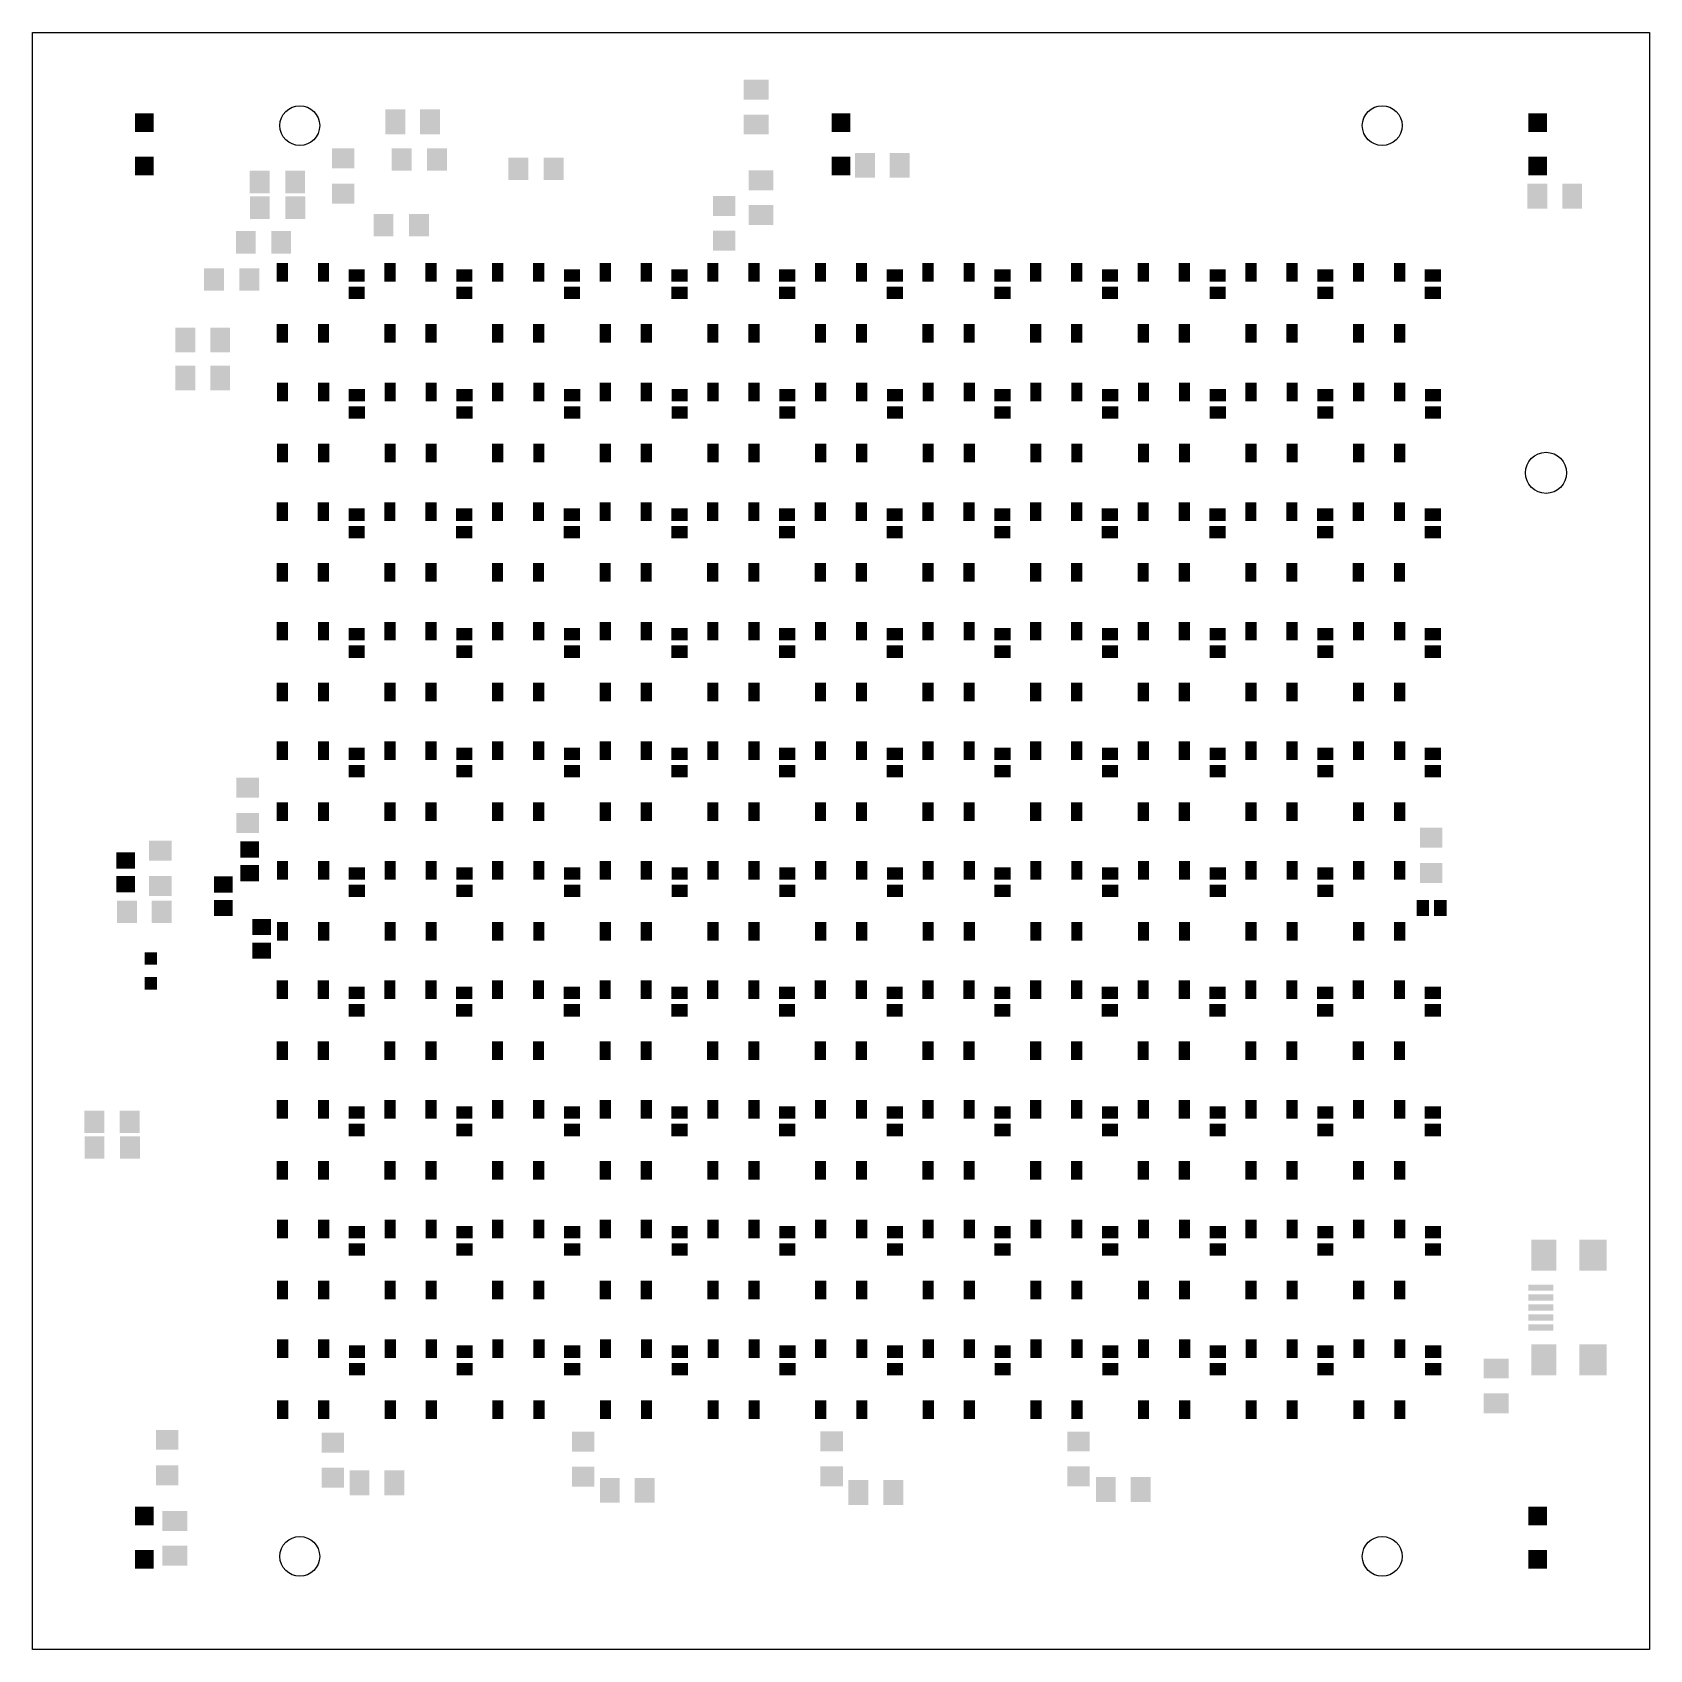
# Model space of a CAD drawing. Extents: x 2 to 132, y 2 to 132.
import ezdxf

# ---------------------------------------------------------------- set-up
doc = ezdxf.new("R2010")
doc.units = 0
doc.layers.add('20', color=178, linetype='CONTINUOUS')
doc.layers.add('31', color=251, linetype='CONTINUOUS')

# ---------------------------------------------------------------- blocks, each defined once
blk = doc.blocks.new('RECT')
blk.add_solid([(-0.5, -0.5), (0.5, -0.5), (-0.5, 0.5), (0.5, 0.5)])

msp = doc.modelspace()

# ---------------------------------------------------------------- linework, layer by layer
at = {"layer": '20'}
for p, q in [((2.5, 2.5), (2.5, 132.5)), ((2.5, 132.5), (132.5, 132.5)), ((132.5, 132.5), (132.5, 2.5)), ((132.5, 2.5), (2.5, 2.5))]:
    msp.add_line(p, q, dxfattribs=at)
for centre, radius in [((24, 125), 1.6), ((111, 125), 1.6), ((124.17, 97.094), 1.651), ((24, 10), 1.6), ((111, 10), 1.6)]:
    msp.add_circle(centre, radius, dxfattribs=at)

# ---------------------------------------------------------------- block references
at = {"layer": '31'}
for p, xscale, yscale, rotation in [((60.68, 127.89), 1.6, 2, 270), ((31.67, 125.31), 1.6, 2, 180), ((34.47, 125.31), 1.6, 2, 180), ((11.5, 125.25), 1.5, 1.5, 180), ((60.68, 125.09), 1.6, 2, 270), ((11.5, 121.75), 1.5, 1.5, 180), ((27.48, 122.372), 1.6, 1.803, 90), ((32.178, 122.28), 1.6, 1.803, 180), ((35.022, 122.28), 1.6, 1.803, 180), ((69.42, 121.81), 1.6, 2, 180), ((72.22, 121.81), 1.6, 2, 180), ((61.07, 120.61), 1.6, 2, 270), ((27.48, 119.528), 1.6, 1.803, 90), ((123.47, 119.33), 1.6, 2, 180), ((126.27, 119.33), 1.6, 2, 180), ((58.1, 118.55), 1.6, 1.8, 270), ((61.07, 117.81), 1.6, 2, 270), ((58.1, 115.75), 1.6, 1.8, 270), ((22.6, 113.205), 1.5, 0.9, 90), ((25.9, 113.205), 1.5, 0.9, 90), ((31.25, 113.205), 1.5, 0.9, 90), ((34.55, 113.205), 1.5, 0.9, 90), ((39.9, 113.205), 1.5, 0.9, 90), ((43.2, 113.205), 1.5, 0.9, 90), ((48.55, 113.205), 1.5, 0.9, 90), ((51.85, 113.205), 1.5, 0.9, 90), ((57.2, 113.205), 1.5, 0.9, 90), ((60.5, 113.205), 1.5, 0.9, 90), ((65.85, 113.205), 1.5, 0.9, 90), ((69.15, 113.205), 1.5, 0.9, 90), ((74.5, 113.205), 1.5, 0.9, 90), ((77.8, 113.205), 1.5, 0.9, 90), ((83.15, 113.205), 1.5, 0.9, 90), ((86.45, 113.205), 1.5, 0.9, 90), ((91.8, 113.205), 1.5, 0.9, 90), ((95.1, 113.205), 1.5, 0.9, 90), ((100.45, 113.205), 1.5, 0.9, 90), ((103.75, 113.205), 1.5, 0.9, 90), ((109.1, 113.205), 1.5, 0.9, 90), ((112.4, 113.205), 1.5, 0.9, 90), ((14.8, 107.77), 1.6, 2, 180), ((17.6, 107.77), 1.6, 2, 180), ((22.6, 108.305), 1.5, 0.9, 90), ((25.9, 108.305), 1.5, 0.9, 90), ((31.25, 108.305), 1.5, 0.9, 90), ((34.55, 108.305), 1.5, 0.9, 90), ((39.9, 108.305), 1.5, 0.9, 90), ((43.2, 108.305), 1.5, 0.9, 90), ((48.55, 108.305), 1.5, 0.9, 90), ((51.85, 108.305), 1.5, 0.9, 90), ((57.2, 108.305), 1.5, 0.9, 90), ((60.5, 108.305), 1.5, 0.9, 90), ((65.85, 108.305), 1.5, 0.9, 90), ((69.15, 108.305), 1.5, 0.9, 90), ((74.5, 108.305), 1.5, 0.9, 90), ((77.8, 108.305), 1.5, 0.9, 90), ((83.15, 108.305), 1.5, 0.9, 90), ((86.45, 108.305), 1.5, 0.9, 90), ((91.8, 108.305), 1.5, 0.9, 90), ((95.1, 108.305), 1.5, 0.9, 90), ((100.45, 108.305), 1.5, 0.9, 90), ((103.75, 108.305), 1.5, 0.9, 90), ((109.1, 108.305), 1.5, 0.9, 90), ((112.4, 108.305), 1.5, 0.9, 90), ((14.8, 104.72), 1.6, 2, 180), ((17.6, 104.72), 1.6, 2, 180), ((22.61, 103.5889), 1.5, 0.9, 90), ((25.91, 103.5889), 1.5, 0.9, 90), ((31.26, 103.5889), 1.5, 0.9, 90), ((34.56, 103.5889), 1.5, 0.9, 90), ((39.91, 103.5889), 1.5, 0.9, 90), ((43.21, 103.5889), 1.5, 0.9, 90), ((48.56, 103.5889), 1.5, 0.9, 90), ((51.86, 103.5889), 1.5, 0.9, 90), ((57.21, 103.5889), 1.5, 0.9, 90), ((60.51, 103.5889), 1.5, 0.9, 90), ((65.86, 103.5889), 1.5, 0.9, 90), ((69.16, 103.5889), 1.5, 0.9, 90), ((74.51, 103.5889), 1.5, 0.9, 90), ((77.81, 103.5889), 1.5, 0.9, 90), ((83.16, 103.5889), 1.5, 0.9, 90), ((86.46, 103.5889), 1.5, 0.9, 90), ((91.81, 103.5889), 1.5, 0.9, 90), ((95.11, 103.5889), 1.5, 0.9, 90), ((100.46, 103.5889), 1.5, 0.9, 90), ((103.76, 103.5889), 1.5, 0.9, 90), ((109.11, 103.5889), 1.5, 0.9, 90), ((112.41, 103.5889), 1.5, 0.9, 90), ((22.61, 98.6889), 1.5, 0.9, 90), ((25.91, 98.6889), 1.5, 0.9, 90), ((31.26, 98.6889), 1.5, 0.9, 90), ((34.56, 98.6889), 1.5, 0.9, 90), ((39.91, 98.6889), 1.5, 0.9, 90), ((43.21, 98.6889), 1.5, 0.9, 90), ((48.56, 98.6889), 1.5, 0.9, 90), ((51.86, 98.6889), 1.5, 0.9, 90), ((57.21, 98.6889), 1.5, 0.9, 90), ((60.51, 98.6889), 1.5, 0.9, 90), ((65.86, 98.6889), 1.5, 0.9, 90), ((69.16, 98.6889), 1.5, 0.9, 90), ((74.51, 98.6889), 1.5, 0.9, 90), ((77.81, 98.6889), 1.5, 0.9, 90), ((83.16, 98.6889), 1.5, 0.9, 90), ((86.46, 98.6889), 1.5, 0.9, 90), ((91.81, 98.6889), 1.5, 0.9, 90), ((95.11, 98.6889), 1.5, 0.9, 90), ((100.46, 98.6889), 1.5, 0.9, 90), ((103.76, 98.6889), 1.5, 0.9, 90), ((109.11, 98.6889), 1.5, 0.9, 90), ((112.41, 98.6889), 1.5, 0.9, 90), ((22.59, 93.9828), 1.5, 0.9, 90), ((25.89, 93.9828), 1.5, 0.9, 90), ((31.24, 93.9828), 1.5, 0.9, 90), ((34.54, 93.9828), 1.5, 0.9, 90), ((39.89, 93.9828), 1.5, 0.9, 90), ((43.19, 93.9828), 1.5, 0.9, 90), ((48.54, 93.9828), 1.5, 0.9, 90), ((51.84, 93.9828), 1.5, 0.9, 90), ((57.19, 93.9828), 1.5, 0.9, 90), ((60.49, 93.9828), 1.5, 0.9, 90), ((65.84, 93.9828), 1.5, 0.9, 90), ((69.14, 93.9828), 1.5, 0.9, 90), ((74.49, 93.9828), 1.5, 0.9, 90), ((77.79, 93.9828), 1.5, 0.9, 90), ((83.14, 93.9828), 1.5, 0.9, 90), ((86.44, 93.9828), 1.5, 0.9, 90), ((91.79, 93.9828), 1.5, 0.9, 90), ((95.09, 93.9828), 1.5, 0.9, 90), ((100.44, 93.9828), 1.5, 0.9, 90), ((103.74, 93.9828), 1.5, 0.9, 90), ((109.09, 93.9828), 1.5, 0.9, 90), ((112.39, 93.9828), 1.5, 0.9, 90), ((22.59, 89.0828), 1.5, 0.9, 90), ((25.89, 89.0828), 1.5, 0.9, 90), ((31.24, 89.0828), 1.5, 0.9, 90), ((34.54, 89.0828), 1.5, 0.9, 90), ((39.89, 89.0828), 1.5, 0.9, 90), ((43.19, 89.0828), 1.5, 0.9, 90), ((48.54, 89.0828), 1.5, 0.9, 90), ((51.84, 89.0828), 1.5, 0.9, 90), ((57.19, 89.0828), 1.5, 0.9, 90), ((60.49, 89.0828), 1.5, 0.9, 90), ((65.84, 89.0828), 1.5, 0.9, 90), ((69.14, 89.0828), 1.5, 0.9, 90), ((74.49, 89.0828), 1.5, 0.9, 90), ((77.79, 89.0828), 1.5, 0.9, 90), ((83.14, 89.0828), 1.5, 0.9, 90), ((86.44, 89.0828), 1.5, 0.9, 90), ((91.79, 89.0828), 1.5, 0.9, 90), ((95.09, 89.0828), 1.5, 0.9, 90), ((100.44, 89.0828), 1.5, 0.9, 90), ((103.74, 89.0828), 1.5, 0.9, 90), ((109.09, 89.0828), 1.5, 0.9, 90), ((112.39, 89.0828), 1.5, 0.9, 90), ((22.6, 84.3667), 1.5, 0.9, 90), ((25.9, 84.3667), 1.5, 0.9, 90), ((31.25, 84.3667), 1.5, 0.9, 90), ((34.55, 84.3667), 1.5, 0.9, 90), ((39.9, 84.3667), 1.5, 0.9, 90), ((43.2, 84.3667), 1.5, 0.9, 90), ((48.55, 84.3667), 1.5, 0.9, 90), ((51.85, 84.3667), 1.5, 0.9, 90), ((57.2, 84.3667), 1.5, 0.9, 90), ((60.5, 84.3667), 1.5, 0.9, 90), ((65.85, 84.3667), 1.5, 0.9, 90), ((69.15, 84.3667), 1.5, 0.9, 90), ((74.5, 84.3667), 1.5, 0.9, 90), ((77.8, 84.3667), 1.5, 0.9, 90), ((83.15, 84.3667), 1.5, 0.9, 90), ((86.45, 84.3667), 1.5, 0.9, 90), ((91.8, 84.3667), 1.5, 0.9, 90), ((95.1, 84.3667), 1.5, 0.9, 90), ((100.45, 84.3667), 1.5, 0.9, 90), ((103.75, 84.3667), 1.5, 0.9, 90), ((109.1, 84.3667), 1.5, 0.9, 90), ((112.4, 84.3667), 1.5, 0.9, 90), ((22.6, 79.4667), 1.5, 0.9, 90), ((25.9, 79.4667), 1.5, 0.9, 90), ((31.25, 79.4667), 1.5, 0.9, 90), ((34.55, 79.4667), 1.5, 0.9, 90), ((39.9, 79.4667), 1.5, 0.9, 90), ((43.2, 79.4667), 1.5, 0.9, 90), ((48.55, 79.4667), 1.5, 0.9, 90), ((51.85, 79.4667), 1.5, 0.9, 90), ((57.2, 79.4667), 1.5, 0.9, 90), ((60.5, 79.4667), 1.5, 0.9, 90), ((65.85, 79.4667), 1.5, 0.9, 90), ((69.15, 79.4667), 1.5, 0.9, 90), ((74.5, 79.4667), 1.5, 0.9, 90), ((77.8, 79.4667), 1.5, 0.9, 90), ((83.15, 79.4667), 1.5, 0.9, 90), ((86.45, 79.4667), 1.5, 0.9, 90), ((91.8, 79.4667), 1.5, 0.9, 90), ((95.1, 79.4667), 1.5, 0.9, 90), ((100.45, 79.4667), 1.5, 0.9, 90), ((103.75, 79.4667), 1.5, 0.9, 90), ((109.1, 79.4667), 1.5, 0.9, 90), ((112.4, 79.4667), 1.5, 0.9, 90), ((22.6, 74.7606), 1.5, 0.9, 90), ((25.9, 74.7606), 1.5, 0.9, 90), ((31.25, 74.7606), 1.5, 0.9, 90), ((34.55, 74.7606), 1.5, 0.9, 90), ((39.9, 74.7606), 1.5, 0.9, 90), ((43.2, 74.7606), 1.5, 0.9, 90), ((48.55, 74.7606), 1.5, 0.9, 90), ((51.85, 74.7606), 1.5, 0.9, 90), ((57.2, 74.7606), 1.5, 0.9, 90), ((60.5, 74.7606), 1.5, 0.9, 90), ((65.85, 74.7606), 1.5, 0.9, 90), ((69.15, 74.7606), 1.5, 0.9, 90), ((74.5, 74.7606), 1.5, 0.9, 90), ((77.8, 74.7606), 1.5, 0.9, 90), ((83.15, 74.7606), 1.5, 0.9, 90), ((86.45, 74.7606), 1.5, 0.9, 90), ((91.8, 74.7606), 1.5, 0.9, 90), ((95.1, 74.7606), 1.5, 0.9, 90), ((100.45, 74.7606), 1.5, 0.9, 90), ((103.75, 74.7606), 1.5, 0.9, 90), ((109.1, 74.7606), 1.5, 0.9, 90), ((112.4, 74.7606), 1.5, 0.9, 90), ((19.805, 71.792), 1.6, 1.803, 270), ((22.6, 69.8606), 1.5, 0.9, 90), ((25.9, 69.8606), 1.5, 0.9, 90), ((31.25, 69.8606), 1.5, 0.9, 90), ((34.55, 69.8606), 1.5, 0.9, 90), ((39.9, 69.8606), 1.5, 0.9, 90), ((43.2, 69.8606), 1.5, 0.9, 90), ((48.55, 69.8606), 1.5, 0.9, 90), ((51.85, 69.8606), 1.5, 0.9, 90), ((57.2, 69.8606), 1.5, 0.9, 90), ((60.5, 69.8606), 1.5, 0.9, 90), ((65.85, 69.8606), 1.5, 0.9, 90), ((69.15, 69.8606), 1.5, 0.9, 90), ((74.5, 69.8606), 1.5, 0.9, 90), ((77.8, 69.8606), 1.5, 0.9, 90), ((83.15, 69.8606), 1.5, 0.9, 90), ((86.45, 69.8606), 1.5, 0.9, 90), ((91.8, 69.8606), 1.5, 0.9, 90), ((95.1, 69.8606), 1.5, 0.9, 90), ((100.45, 69.8606), 1.5, 0.9, 90), ((103.75, 69.8606), 1.5, 0.9, 90), ((109.1, 69.8606), 1.5, 0.9, 90), ((112.4, 69.8606), 1.5, 0.9, 90), ((19.805, 68.948), 1.6, 1.803, 270), ((114.93, 67.772), 1.6, 1.803, 270), ((10, 65.93), 1.3, 1.5, 270), ((12.79, 66.732), 1.6, 1.803, 270), ((19.97, 66.81), 1.3, 1.5, 90), ((19.97, 64.91), 1.3, 1.5, 90), ((22.61, 65.1445), 1.5, 0.9, 90), ((25.91, 65.1445), 1.5, 0.9, 90), ((31.26, 65.1445), 1.5, 0.9, 90), ((34.56, 65.1445), 1.5, 0.9, 90), ((39.91, 65.1445), 1.5, 0.9, 90), ((43.21, 65.1445), 1.5, 0.9, 90), ((48.56, 65.1445), 1.5, 0.9, 90), ((51.86, 65.1445), 1.5, 0.9, 90), ((57.21, 65.1445), 1.5, 0.9, 90), ((60.51, 65.1445), 1.5, 0.9, 90), ((65.86, 65.1445), 1.5, 0.9, 90), ((69.16, 65.1445), 1.5, 0.9, 90), ((74.51, 65.1445), 1.5, 0.9, 90), ((77.81, 65.1445), 1.5, 0.9, 90), ((83.16, 65.1445), 1.5, 0.9, 90), ((86.46, 65.1445), 1.5, 0.9, 90), ((91.81, 65.1445), 1.5, 0.9, 90), ((95.11, 65.1445), 1.5, 0.9, 90), ((100.46, 65.1445), 1.5, 0.9, 90), ((103.76, 65.1445), 1.5, 0.9, 90), ((109.11, 65.1445), 1.5, 0.9, 90), ((112.41, 65.1445), 1.5, 0.9, 90), ((114.93, 64.928), 1.6, 1.803, 270), ((10, 64.03), 1.3, 1.5, 270), ((12.79, 63.888), 1.6, 1.803, 270), ((17.86, 64.01), 1.3, 1.5, 270), ((10.1, 61.8), 1.6, 1.8, 180), ((12.9, 61.8), 1.6, 1.8, 180), ((17.86, 62.11), 1.3, 1.5, 270), ((20.94, 60.59), 1.3, 1.5, 270), ((22.61, 60.2445), 1.5, 0.9, 90), ((25.91, 60.2445), 1.5, 0.9, 90), ((31.26, 60.2445), 1.5, 0.9, 90), ((34.56, 60.2445), 1.5, 0.9, 90), ((39.91, 60.2445), 1.5, 0.9, 90), ((43.21, 60.2445), 1.5, 0.9, 90), ((48.56, 60.2445), 1.5, 0.9, 90), ((51.86, 60.2445), 1.5, 0.9, 90), ((57.21, 60.2445), 1.5, 0.9, 90), ((60.51, 60.2445), 1.5, 0.9, 90), ((65.86, 60.2445), 1.5, 0.9, 90), ((69.16, 60.2445), 1.5, 0.9, 90), ((74.51, 60.2445), 1.5, 0.9, 90), ((77.81, 60.2445), 1.5, 0.9, 90), ((83.16, 60.2445), 1.5, 0.9, 90), ((86.46, 60.2445), 1.5, 0.9, 90), ((91.81, 60.2445), 1.5, 0.9, 90), ((95.11, 60.2445), 1.5, 0.9, 90), ((100.46, 60.2445), 1.5, 0.9, 90), ((103.76, 60.2445), 1.5, 0.9, 90), ((109.11, 60.2445), 1.5, 0.9, 90), ((112.41, 60.2445), 1.5, 0.9, 90), ((20.94, 58.69), 1.3, 1.5, 270), ((22.59, 55.5383), 1.5, 0.9, 90), ((25.89, 55.5383), 1.5, 0.9, 90), ((31.24, 55.5383), 1.5, 0.9, 90), ((34.54, 55.5383), 1.5, 0.9, 90), ((39.89, 55.5383), 1.5, 0.9, 90), ((43.19, 55.5383), 1.5, 0.9, 90), ((48.54, 55.5383), 1.5, 0.9, 90), ((51.84, 55.5383), 1.5, 0.9, 90), ((57.19, 55.5383), 1.5, 0.9, 90), ((60.49, 55.5383), 1.5, 0.9, 90), ((65.84, 55.5383), 1.5, 0.9, 90), ((69.14, 55.5383), 1.5, 0.9, 90), ((74.49, 55.5383), 1.5, 0.9, 90), ((77.79, 55.5383), 1.5, 0.9, 90), ((83.14, 55.5383), 1.5, 0.9, 90), ((86.44, 55.5383), 1.5, 0.9, 90), ((91.79, 55.5383), 1.5, 0.9, 90), ((95.09, 55.5383), 1.5, 0.9, 90), ((100.44, 55.5383), 1.5, 0.9, 90), ((103.74, 55.5383), 1.5, 0.9, 90), ((109.09, 55.5383), 1.5, 0.9, 90), ((112.39, 55.5383), 1.5, 0.9, 90), ((22.59, 50.6383), 1.5, 0.9, 90), ((25.89, 50.6383), 1.5, 0.9, 90), ((31.24, 50.6383), 1.5, 0.9, 90), ((34.54, 50.6383), 1.5, 0.9, 90), ((39.89, 50.6383), 1.5, 0.9, 90), ((43.19, 50.6383), 1.5, 0.9, 90), ((48.54, 50.6383), 1.5, 0.9, 90), ((51.84, 50.6383), 1.5, 0.9, 90), ((57.19, 50.6383), 1.5, 0.9, 90), ((60.49, 50.6383), 1.5, 0.9, 90), ((65.84, 50.6383), 1.5, 0.9, 90), ((69.14, 50.6383), 1.5, 0.9, 90), ((74.49, 50.6383), 1.5, 0.9, 90), ((77.79, 50.6383), 1.5, 0.9, 90), ((83.14, 50.6383), 1.5, 0.9, 90), ((86.44, 50.6383), 1.5, 0.9, 90), ((91.79, 50.6383), 1.5, 0.9, 90), ((95.09, 50.6383), 1.5, 0.9, 90), ((100.44, 50.6383), 1.5, 0.9, 90), ((103.74, 50.6383), 1.5, 0.9, 90), ((109.09, 50.6383), 1.5, 0.9, 90), ((112.39, 50.6383), 1.5, 0.9, 90), ((7.488, 44.92), 1.6, 1.803, 180), ((10.332, 44.92), 1.6, 1.803, 180), ((22.6, 45.9222), 1.5, 0.9, 90), ((25.9, 45.9222), 1.5, 0.9, 90), ((31.25, 45.9222), 1.5, 0.9, 90), ((34.55, 45.9222), 1.5, 0.9, 90), ((39.9, 45.9222), 1.5, 0.9, 90), ((43.2, 45.9222), 1.5, 0.9, 90), ((48.55, 45.9222), 1.5, 0.9, 90), ((51.85, 45.9222), 1.5, 0.9, 90), ((57.2, 45.9222), 1.5, 0.9, 90), ((60.5, 45.9222), 1.5, 0.9, 90), ((65.85, 45.9222), 1.5, 0.9, 90), ((69.15, 45.9222), 1.5, 0.9, 90), ((74.5, 45.9222), 1.5, 0.9, 90), ((77.8, 45.9222), 1.5, 0.9, 90), ((83.15, 45.9222), 1.5, 0.9, 90), ((86.45, 45.9222), 1.5, 0.9, 90), ((91.8, 45.9222), 1.5, 0.9, 90), ((95.1, 45.9222), 1.5, 0.9, 90), ((100.45, 45.9222), 1.5, 0.9, 90), ((103.75, 45.9222), 1.5, 0.9, 90), ((109.1, 45.9222), 1.5, 0.9, 90), ((112.4, 45.9222), 1.5, 0.9, 90), ((7.498, 42.86), 1.6, 1.803, 180), ((10.342, 42.86), 1.6, 1.803, 180), ((22.6, 41.0222), 1.5, 0.9, 90), ((25.9, 41.0222), 1.5, 0.9, 90), ((31.25, 41.0222), 1.5, 0.9, 90), ((34.55, 41.0222), 1.5, 0.9, 90), ((39.9, 41.0222), 1.5, 0.9, 90), ((43.2, 41.0222), 1.5, 0.9, 90), ((48.55, 41.0222), 1.5, 0.9, 90), ((51.85, 41.0222), 1.5, 0.9, 90), ((57.2, 41.0222), 1.5, 0.9, 90), ((60.5, 41.0222), 1.5, 0.9, 90), ((65.85, 41.0222), 1.5, 0.9, 90), ((69.15, 41.0222), 1.5, 0.9, 90), ((74.5, 41.0222), 1.5, 0.9, 90), ((77.8, 41.0222), 1.5, 0.9, 90), ((83.15, 41.0222), 1.5, 0.9, 90), ((86.45, 41.0222), 1.5, 0.9, 90), ((91.8, 41.0222), 1.5, 0.9, 90), ((95.1, 41.0222), 1.5, 0.9, 90), ((100.45, 41.0222), 1.5, 0.9, 90), ((103.75, 41.0222), 1.5, 0.9, 90), ((109.1, 41.0222), 1.5, 0.9, 90), ((112.4, 41.0222), 1.5, 0.9, 90), ((22.61, 36.315), 1.5, 0.9, 90), ((25.91, 36.315), 1.5, 0.9, 90), ((31.26, 36.315), 1.5, 0.9, 90), ((34.56, 36.315), 1.5, 0.9, 90), ((39.91, 36.315), 1.5, 0.9, 90), ((43.21, 36.315), 1.5, 0.9, 90), ((48.56, 36.315), 1.5, 0.9, 90), ((51.86, 36.315), 1.5, 0.9, 90), ((57.21, 36.315), 1.5, 0.9, 90), ((60.51, 36.315), 1.5, 0.9, 90), ((65.86, 36.315), 1.5, 0.9, 90), ((69.16, 36.315), 1.5, 0.9, 90), ((74.51, 36.315), 1.5, 0.9, 90), ((77.81, 36.315), 1.5, 0.9, 90), ((83.16, 36.315), 1.5, 0.9, 90), ((86.46, 36.315), 1.5, 0.9, 90), ((91.81, 36.315), 1.5, 0.9, 90), ((95.11, 36.315), 1.5, 0.9, 90), ((100.46, 36.315), 1.5, 0.9, 90), ((103.76, 36.315), 1.5, 0.9, 90), ((109.11, 36.315), 1.5, 0.9, 90), ((112.41, 36.315), 1.5, 0.9, 90), ((124, 34.2), 2, 2.5, 180), ((127.95, 34.2), 2.2, 2.5, 180), ((22.61, 31.415), 1.5, 0.9, 90), ((25.91, 31.415), 1.5, 0.9, 90), ((31.26, 31.415), 1.5, 0.9, 90), ((34.56, 31.415), 1.5, 0.9, 90), ((39.91, 31.415), 1.5, 0.9, 90), ((43.21, 31.415), 1.5, 0.9, 90), ((48.56, 31.415), 1.5, 0.9, 90), ((51.86, 31.415), 1.5, 0.9, 90), ((57.21, 31.415), 1.5, 0.9, 90), ((60.51, 31.415), 1.5, 0.9, 90), ((65.86, 31.415), 1.5, 0.9, 90), ((69.16, 31.415), 1.5, 0.9, 90), ((74.51, 31.415), 1.5, 0.9, 90), ((77.81, 31.415), 1.5, 0.9, 90), ((83.16, 31.415), 1.5, 0.9, 90), ((86.46, 31.415), 1.5, 0.9, 90), ((91.81, 31.415), 1.5, 0.9, 90), ((95.11, 31.415), 1.5, 0.9, 90), ((100.46, 31.415), 1.5, 0.9, 90), ((103.76, 31.415), 1.5, 0.9, 90), ((109.11, 31.415), 1.5, 0.9, 90), ((112.41, 31.415), 1.5, 0.9, 90), ((123.75, 31.6), 2, 0.5, 180), ((123.75, 30.8), 2, 0.5, 180), ((123.75, 30), 2, 0.5, 180), ((123.75, 29.2), 2, 0.5, 180), ((123.75, 28.4), 2, 0.5, 180), ((22.62, 26.6989), 1.5, 0.9, 90), ((25.92, 26.6989), 1.5, 0.9, 90), ((31.27, 26.6989), 1.5, 0.9, 90), ((34.57, 26.6989), 1.5, 0.9, 90), ((39.92, 26.6989), 1.5, 0.9, 90), ((43.22, 26.6989), 1.5, 0.9, 90), ((48.57, 26.6989), 1.5, 0.9, 90), ((51.87, 26.6989), 1.5, 0.9, 90), ((57.22, 26.6989), 1.5, 0.9, 90), ((60.52, 26.6989), 1.5, 0.9, 90), ((65.87, 26.6989), 1.5, 0.9, 90), ((69.17, 26.6989), 1.5, 0.9, 90), ((74.52, 26.6989), 1.5, 0.9, 90), ((77.82, 26.6989), 1.5, 0.9, 90), ((83.17, 26.6989), 1.5, 0.9, 90), ((86.47, 26.6989), 1.5, 0.9, 90), ((91.82, 26.6989), 1.5, 0.9, 90), ((95.12, 26.6989), 1.5, 0.9, 90), ((100.47, 26.6989), 1.5, 0.9, 90), ((103.77, 26.6989), 1.5, 0.9, 90), ((109.12, 26.6989), 1.5, 0.9, 90), ((112.42, 26.6989), 1.5, 0.9, 90), ((124, 25.8), 2, 2.5, 180), ((127.95, 25.8), 2.2, 2.5, 180), ((120.16, 25.1), 1.6, 2, 270), ((22.62, 21.7989), 1.5, 0.9, 90), ((25.92, 21.7989), 1.5, 0.9, 90), ((31.27, 21.7989), 1.5, 0.9, 90), ((34.57, 21.7989), 1.5, 0.9, 90), ((39.92, 21.7989), 1.5, 0.9, 90), ((43.22, 21.7989), 1.5, 0.9, 90), ((48.57, 21.7989), 1.5, 0.9, 90), ((51.87, 21.7989), 1.5, 0.9, 90), ((57.22, 21.7989), 1.5, 0.9, 90), ((60.52, 21.7989), 1.5, 0.9, 90), ((65.87, 21.7989), 1.5, 0.9, 90), ((69.17, 21.7989), 1.5, 0.9, 90), ((74.52, 21.7989), 1.5, 0.9, 90), ((77.82, 21.7989), 1.5, 0.9, 90), ((83.17, 21.7989), 1.5, 0.9, 90), ((86.47, 21.7989), 1.5, 0.9, 90), ((91.82, 21.7989), 1.5, 0.9, 90), ((95.12, 21.7989), 1.5, 0.9, 90), ((100.47, 21.7989), 1.5, 0.9, 90), ((103.77, 21.7989), 1.5, 0.9, 90), ((109.12, 21.7989), 1.5, 0.9, 90), ((112.42, 21.7989), 1.5, 0.9, 90), ((120.16, 22.3), 1.6, 2, 270), ((13.33, 19.362), 1.6, 1.803, 270), ((26.65, 19.13), 1.6, 1.8, 90), ((46.77, 19.21), 1.6, 1.8, 90), ((66.75, 19.24), 1.6, 1.8, 90), ((86.58, 19.23), 1.6, 1.8, 90), ((13.33, 16.518), 1.6, 1.803, 270), ((26.65, 16.33), 1.6, 1.8, 90), ((28.8, 15.91), 1.6, 2, 180), ((31.6, 15.91), 1.6, 2, 180), ((46.77, 16.41), 1.6, 1.8, 90), ((66.75, 16.44), 1.6, 1.8, 90), ((86.58, 16.43), 1.6, 1.8, 90), ((48.92, 15.31), 1.6, 2, 180), ((51.72, 15.31), 1.6, 2, 180), ((68.9, 15.14), 1.6, 2, 180), ((71.7, 15.14), 1.6, 2, 180), ((88.79, 15.38), 1.6, 2, 180), ((91.59, 15.38), 1.6, 2, 180), ((13.95, 12.85), 1.6, 2, 270), ((123.5, 13.25), 1.5, 1.5, 180), ((13.95, 10.05), 1.6, 2, 270), ((123.5, 9.75), 1.5, 1.5, 180)]:
    msp.add_blockref('RECT', p, dxfattribs=dict(at, xscale=xscale, yscale=yscale, rotation=rotation))
for p, xscale, yscale in [((67.5, 125.25), 1.5, 1.5), ((123.5, 125.25), 1.5, 1.5), ((41.558, 121.535), 1.6, 1.803), ((44.402, 121.535), 1.6, 1.803), ((67.5, 121.75), 1.5, 1.5), ((123.5, 121.75), 1.5, 1.5), ((20.778, 120.47), 1.6, 1.803), ((23.622, 120.47), 1.6, 1.803), ((20.788, 118.41), 1.6, 1.803), ((23.632, 118.41), 1.6, 1.803), ((30.728, 117), 1.6, 1.803), ((33.572, 117), 1.6, 1.803), ((19.658, 115.62), 1.6, 1.803), ((22.502, 115.62), 1.6, 1.803), ((17.098, 112.64), 1.6, 1.803), ((19.942, 112.64), 1.6, 1.803), ((11.5, 13.25), 1.5, 1.5), ((11.5, 9.75), 1.5, 1.5)]:
    msp.add_blockref('RECT', p, dxfattribs=dict(at, xscale=xscale, yscale=yscale))
at = {"layer": '31', "yscale": 1.3, "rotation": 90}
for p in [(28.575, 112.955), (37.225, 112.955), (45.875, 112.955), (54.525, 112.955), (63.175, 112.955), (71.825, 112.955), (80.475, 112.955), (89.125, 112.955), (97.775, 112.955), (106.425, 112.955), (115.075, 112.955), (28.575, 111.555), (37.225, 111.555), (45.875, 111.555), (54.525, 111.555), (63.175, 111.555), (71.825, 111.555), (80.475, 111.555), (89.125, 111.555), (97.775, 111.555), (106.425, 111.555), (115.075, 111.555), (28.585, 103.3389), (37.235, 103.3389), (45.885, 103.3389), (54.535, 103.3389), (63.185, 103.3389), (71.835, 103.3389), (80.485, 103.3389), (89.135, 103.3389), (97.785, 103.3389), (106.435, 103.3389), (115.085, 103.3389), (28.585, 101.9389), (37.235, 101.9389), (45.885, 101.9389), (54.535, 101.9389), (63.185, 101.9389), (71.835, 101.9389), (80.485, 101.9389), (89.135, 101.9389), (97.785, 101.9389), (106.435, 101.9389), (115.085, 101.9389), (28.565, 93.7328), (37.215, 93.7328), (45.865, 93.7328), (54.515, 93.7328), (63.165, 93.7328), (71.815, 93.7328), (80.465, 93.7328), (89.115, 93.7328), (97.765, 93.7328), (106.415, 93.7328), (115.065, 93.7328), (28.565, 92.3328), (37.215, 92.3328), (45.865, 92.3328), (54.515, 92.3328), (63.165, 92.3328), (71.815, 92.3328), (80.465, 92.3328), (89.115, 92.3328), (97.765, 92.3328), (106.415, 92.3328), (115.065, 92.3328), (28.575, 84.1167), (37.225, 84.1167), (45.875, 84.1167), (54.525, 84.1167), (63.175, 84.1167), (71.825, 84.1167), (80.475, 84.1167), (89.125, 84.1167), (97.775, 84.1167), (106.425, 84.1167), (115.075, 84.1167), (28.575, 82.7167), (37.225, 82.7167), (45.875, 82.7167), (54.525, 82.7167), (63.175, 82.7167), (71.825, 82.7167), (80.475, 82.7167), (89.125, 82.7167), (97.775, 82.7167), (106.425, 82.7167), (115.075, 82.7167), (28.575, 74.5106), (37.225, 74.5106), (45.875, 74.5106), (54.525, 74.5106), (63.175, 74.5106), (71.825, 74.5106), (80.475, 74.5106), (89.125, 74.5106), (97.775, 74.5106), (106.425, 74.5106), (115.075, 74.5106), (28.575, 73.1106), (37.225, 73.1106), (45.875, 73.1106), (54.525, 73.1106), (63.175, 73.1106), (71.825, 73.1106), (80.475, 73.1106), (89.125, 73.1106), (97.775, 73.1106), (106.425, 73.1106), (115.075, 73.1106), (28.585, 64.8945), (37.235, 64.8945), (45.885, 64.8945), (54.535, 64.8945), (63.185, 64.8945), (71.835, 64.8945), (80.485, 64.8945), (89.135, 64.8945), (97.785, 64.8945), (106.435, 64.8945), (28.585, 63.4945), (37.235, 63.4945), (45.885, 63.4945), (54.535, 63.4945), (63.185, 63.4945), (71.835, 63.4945), (80.485, 63.4945), (89.135, 63.4945), (97.785, 63.4945), (106.435, 63.4945), (28.565, 55.2883), (37.215, 55.2883), (45.865, 55.2883), (54.515, 55.2883), (63.165, 55.2883), (71.815, 55.2883), (80.465, 55.2883), (89.115, 55.2883), (97.765, 55.2883), (106.415, 55.2883), (115.065, 55.2883), (28.565, 53.8883), (37.215, 53.8883), (45.865, 53.8883), (54.515, 53.8883), (63.165, 53.8883), (71.815, 53.8883), (80.465, 53.8883), (89.115, 53.8883), (97.765, 53.8883), (106.415, 53.8883), (115.065, 53.8883), (28.575, 45.6722), (37.225, 45.6722), (45.875, 45.6722), (54.525, 45.6722), (63.175, 45.6722), (71.825, 45.6722), (80.475, 45.6722), (89.125, 45.6722), (97.775, 45.6722), (106.425, 45.6722), (115.075, 45.6722), (28.575, 44.2722), (37.225, 44.2722), (45.875, 44.2722), (54.525, 44.2722), (63.175, 44.2722), (71.825, 44.2722), (80.475, 44.2722), (89.125, 44.2722), (97.775, 44.2722), (106.425, 44.2722), (115.075, 44.2722), (28.585, 36.065), (37.235, 36.065), (45.885, 36.065), (54.535, 36.065), (63.185, 36.065), (71.835, 36.065), (80.485, 36.065), (89.135, 36.065), (97.785, 36.065), (106.435, 36.065), (115.085, 36.065), (28.585, 34.665), (37.235, 34.665), (45.885, 34.665), (54.535, 34.665), (63.185, 34.665), (71.835, 34.665), (80.485, 34.665), (89.135, 34.665), (97.785, 34.665), (106.435, 34.665), (115.085, 34.665), (28.595, 26.4489), (37.245, 26.4489), (45.895, 26.4489), (54.545, 26.4489), (63.195, 26.4489), (71.845, 26.4489), (80.495, 26.4489), (89.145, 26.4489), (97.795, 26.4489), (106.445, 26.4489), (115.095, 26.4489), (28.595, 25.0489), (37.245, 25.0489), (45.895, 25.0489), (54.545, 25.0489), (63.195, 25.0489), (71.845, 25.0489), (80.495, 25.0489), (89.145, 25.0489), (97.795, 25.0489), (106.445, 25.0489), (115.095, 25.0489)]:
    msp.add_blockref('RECT', p, dxfattribs=at)
at = {"layer": '31', "yscale": 1.3}
for p in [(114.2745, 62.115), (115.6745, 62.115)]:
    msp.add_blockref('RECT', p, dxfattribs=at)
at = {"layer": '31', "rotation": 90}
for p in [(12.02, 58.06), (12.02, 56.06)]:
    msp.add_blockref('RECT', p, dxfattribs=at)

doc.saveas('drawing.dxf')
